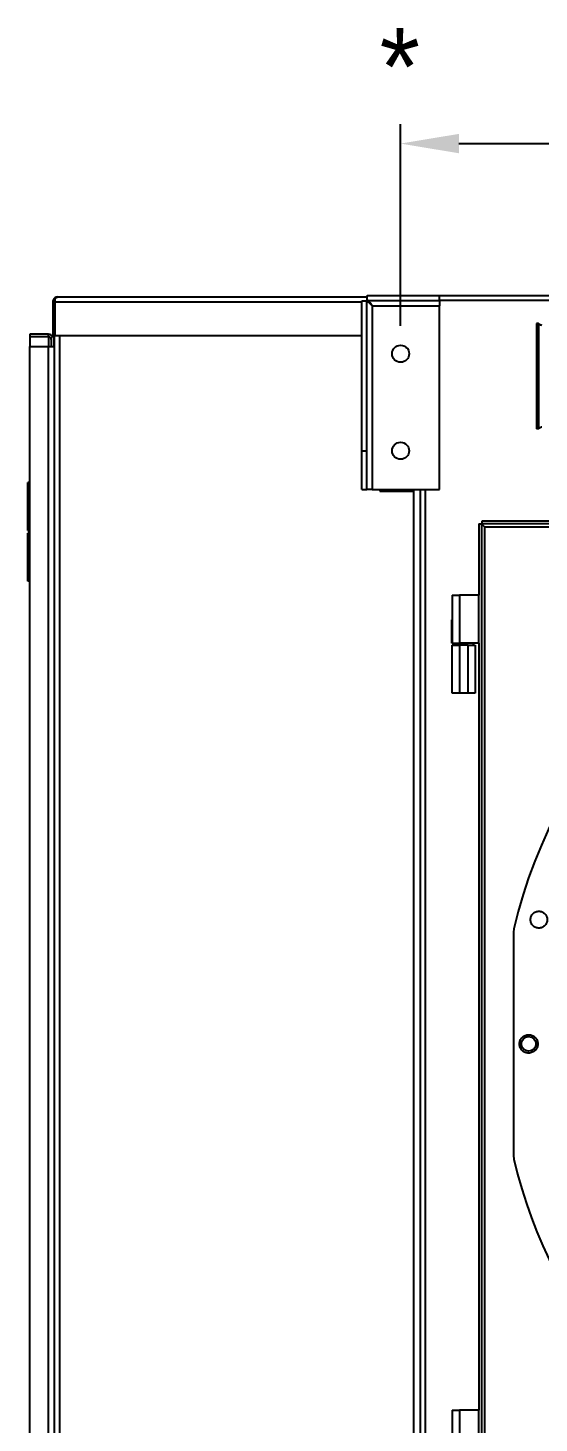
# Model space of a CAD drawing. Header units: inches. Extents: x 1229 to 1453, y -1023 to -720.
# Drawn here: x 1229.08 to 1242.24, y -875.03 to -839.09 of the extents above; entities that cross this region are included whole.
import ezdxf

# ---------------------------------------------------------------- set-up
doc = ezdxf.new("R2010")
doc.units = ezdxf.units.IN
doc.header["$MEASUREMENT"] = 0
doc.header["$PDSIZE"] = -1
doc.dimstyles.new('RAE Solutions', dxfattribs={"dimtxt": 2, "dimasz": 1.5, "dimexe": 0.5, "dimexo": 0.5, "dimgap": 0.5, "dimtad": 0, "dimtih": 1, "dimtoh": 1, "dimdec": 3, "dimrnd": 0.125, "dimzin": 1, "dimdsep": 46, "dimlunit": 5, "dimtxsty": 'Standard', "dimcen": 0.09, "dimadec": 0, "dimazin": 0, "dimtfac": 1, "dimtdec": 3, "dimtofl": 0, "dimtmove": 0, "dimatfit": 3, "dimfxl": 1, "dimtolj": 1, "dimtzin": 1, "dimarcsym": 0})

# ---------------------------------------------------------------- blocks, each defined once
blk = doc.blocks.new('*D270')
at = {"color": 0, "lineweight": -2, "transparency": 16777216}
for p, q in [((1238.674, -846.764), (1238.674, -841.57)), ((1269.736, -846.764), (1269.736, -841.57)), ((1240.174, -842.07), (1252.372, -842.07)), ((1268.236, -842.07), (1256.038, -842.07))]:
    blk.add_line(p, q, dxfattribs=at)
at = {"color": 0, "transparency": 16777216}
for points in [[(1240.174, -841.82), (1240.174, -842.32), (1238.674, -842.07)], [(1268.236, -841.82), (1268.236, -842.32), (1269.736, -842.07)]]:
    blk.add_solid(points, dxfattribs=at)
at = {"layer": 'Defpoints', "color": 0, "transparency": 16777216}
for p in [(1269.736, -842.07), (1238.674, -847.264), (1269.736, -847.264)]:
    blk.add_point(p, dxfattribs=at)
at = {"color": 0, "transparency": 16777216, "insert": (1254.205, -842.07), "char_height": 2, "attachment_point": 5}
blk.add_mtext('\\A1;31', dxfattribs=at)

msp = doc.modelspace()

# ---------------------------------------------------------------- linework, layer by layer
at = {"color": 18, "linetype": 'Continuous', "lineweight": 25, "true_color": 0x000000}
for p, q in [((1237.8109, -846.1125), (1237.8109, -845.9825)), ((1237.8109, -845.9825), (1239.6739, -845.9825)), ((1237.8109, -846.1125), (1237.8109, -845.9825)), ((1237.8109, -845.9825), (1239.6739, -845.9825)), ((1239.6739, -846.1125), (1239.6739, -845.9825)), ((1239.6739, -846.1125), (1239.6739, -845.9825)), ((1239.6739, -845.9825), (1328.6739, -845.9825)), ((1229.7171, -846.1526), (1229.7671, -846.1526)), ((1229.7171, -846.1526), (1229.7171, -847.0196)), ((1229.7171, -846.1526), (1229.7671, -846.1526)), ((1229.7171, -846.1526), (1229.7171, -847.0196)), ((1229.7671, -846.1526), (1229.7671, -847.0196)), ((1229.7671, -846.1526), (1229.7742, -846.1526)), ((1229.7671, -846.1526), (1229.7671, -847.0196)), ((1229.7671, -846.1526), (1229.7742, -846.1526)), ((1229.7742, -846.1526), (1229.7742, -847.0196)), ((1237.6739, -846.1526), (1229.7742, -846.1526)), ((1229.7742, -846.1526), (1229.7742, -847.0196)), ((1237.6739, -846.1526), (1229.7742, -846.1526)), ((1229.8501, -846.0196), (1237.8109, -846.0196)), ((1229.8501, -846.0196), (1237.8109, -846.0196)), ((1237.6739, -846.1196), (1237.8039, -846.1196)), ((1237.6739, -849.9825), (1237.6739, -846.1196)), ((1237.6739, -846.1196), (1237.8039, -846.1196)), ((1237.6739, -849.9825), (1237.6739, -846.1196)), ((1237.8039, -849.9825), (1237.8039, -846.1196)), ((1237.8039, -849.9825), (1237.8039, -846.1196)), ((1237.8109, -846.1125), (1239.6739, -846.1125)), ((1237.8109, -846.1125), (1239.6739, -846.1125)), ((1237.875, -846.1526), (1237.8415, -846.1526)), ((1237.875, -846.1526), (1237.8415, -846.1526)), ((1237.9379, -846.2465), (1237.9379, -850.9825)), ((1237.9379, -846.2465), (1239.6739, -846.2465)), ((1237.9379, -846.2465), (1237.9379, -850.9825)), ((1237.9379, -846.2465), (1239.6739, -846.2465)), ((1239.6739, -846.1125), (1239.6739, -846.2465)), ((1239.6739, -846.1125), (1239.6739, -846.2465)), ((1328.6739, -846.1155), (1239.6739, -846.1155)), ((1239.6739, -850.9825), (1239.6739, -846.2465)), ((1239.6739, -850.9825), (1239.6739, -846.2465)), ((1242.1739, -846.7017), (1242.1739, -849.421)), ((1242.2239, -846.7017), (1242.1739, -846.7017)), ((1242.2239, -846.7017), (1242.2239, -849.421)), ((1229.1261, -846.9826), (1229.1261, -847.0456)), ((1229.6051, -846.9826), (1229.1261, -846.9826)), ((1229.1261, -846.9826), (1229.1261, -847.0456)), ((1229.6051, -846.9826), (1229.1261, -846.9826)), ((1229.6051, -847.0456), (1229.1261, -847.0456)), ((1229.1261, -847.0456), (1229.1261, -847.2956)), ((1229.6051, -847.0456), (1229.1261, -847.0456)), ((1229.1261, -847.0456), (1229.1261, -847.2956)), ((1229.6051, -847.0456), (1229.6051, -846.9826)), ((1229.6051, -847.0456), (1229.6051, -846.9826)), ((1229.6051, -847.0456), (1229.6051, -847.2956)), ((1229.6051, -847.0456), (1229.6051, -847.2956)), ((1229.6881, -847.2956), (1229.6881, -847.0456)), ((1229.7252, -847.0456), (1229.6881, -847.0456)), ((1229.6881, -847.2956), (1229.6881, -847.0456)), ((1229.7252, -847.0456), (1229.6881, -847.0456)), ((1229.7171, -847.0196), (1229.7671, -847.0196)), ((1229.7171, -847.0196), (1229.7671, -847.0196)), ((1229.7511, -847.0456), (1229.7252, -847.0456)), ((1229.7511, -847.0456), (1229.7252, -847.0456)), ((1229.7511, -847.2956), (1229.7511, -847.0456)), ((1229.7511, -847.2956), (1229.7511, -847.0456)), ((1229.7671, -884.4265), (1229.7671, -847.0196)), ((1229.7671, -884.4265), (1229.7671, -847.0196)), ((1237.6739, -847.0196), (1229.7742, -847.0196)), ((1237.6739, -847.0196), (1229.7742, -847.0196)), ((1229.9001, -884.4265), (1229.9001, -847.0196)), ((1229.9001, -884.4265), (1229.9001, -847.0196)), ((1229.1261, -883.5456), (1229.1261, -847.2956)), ((1229.1261, -847.2956), (1229.6051, -847.2956)), ((1229.1261, -883.5456), (1229.1261, -847.2956)), ((1229.1261, -847.2956), (1229.6051, -847.2956)), ((1229.6051, -883.5456), (1229.6051, -847.2956)), ((1229.6051, -847.2956), (1229.7252, -847.2956)), ((1229.6051, -883.5456), (1229.6051, -847.2956)), ((1229.6051, -847.2956), (1229.7252, -847.2956)), ((1229.7511, -847.2956), (1229.7252, -847.2956)), ((1229.7511, -847.2956), (1229.7252, -847.2956)), ((1229.7511, -847.2956), (1229.7511, -883.5456)), ((1229.7511, -847.2956), (1229.7511, -883.5456)), ((1242.2239, -849.421), (1242.1739, -849.421)), ((1237.6739, -849.9825), (1237.8039, -849.9825)), ((1237.6739, -850.9825), (1237.6739, -849.9825)), ((1237.6739, -849.9825), (1237.8039, -849.9825)), ((1237.6739, -850.9825), (1237.6739, -849.9825)), ((1237.8039, -850.9825), (1237.8039, -849.9825)), ((1237.8039, -850.9825), (1237.8039, -849.9825)), ((1229.0791, -852.0406), (1229.0791, -850.8006)), ((1229.1261, -850.8006), (1229.0791, -850.8006)), ((1229.0791, -852.0406), (1229.0791, -850.8006)), ((1229.1261, -850.8006), (1229.0791, -850.8006)), ((1237.6739, -850.9825), (1237.8039, -850.9825)), ((1237.6739, -850.9825), (1237.8039, -850.9825)), ((1237.9379, -850.9825), (1237.8039, -850.9825)), ((1237.9379, -850.9825), (1237.8039, -850.9825)), ((1237.9379, -850.9825), (1239.6739, -850.9825)), ((1237.9379, -850.9825), (1239.6739, -850.9825)), ((1238.1421, -850.9825), (1238.1421, -851.0276)), ((1238.1421, -850.9825), (1238.1421, -851.0276)), ((1238.1739, -851.0276), (1238.1739, -850.9825)), ((1238.1739, -851.0276), (1238.1739, -850.9825)), ((1239.0171, -851.0276), (1239.0171, -850.9825)), ((1239.0171, -851.0276), (1239.0171, -850.9825)), ((1239.1739, -850.9825), (1239.1739, -884.4265)), ((1239.1739, -850.9825), (1239.1739, -884.4265)), ((1239.3069, -850.9825), (1239.3069, -884.4265)), ((1239.3069, -850.9825), (1239.3069, -884.4265)), ((1238.1421, -851.0276), (1239.0171, -851.0276)), ((1238.1421, -851.0276), (1239.0171, -851.0276)), ((1239.0171, -884.4265), (1239.0171, -851.0276)), ((1239.0171, -884.4265), (1239.0171, -851.0276)), ((1229.1261, -852.0406), (1229.0791, -852.0406)), ((1229.1261, -852.0406), (1229.0791, -852.0406)), ((1229.0949, -852.0406), (1229.0949, -852.1031)), ((1229.0949, -852.0406), (1229.0949, -852.1031)), ((1240.6906, -851.8687), (1240.6906, -853.6997)), ((1240.6906, -851.8687), (1240.7536, -851.8687)), ((1240.7536, -851.8687), (1240.7536, -879.2706)), ((1240.7607, -851.7987), (1240.7607, -851.8617)), ((1267.7665, -851.7987), (1240.7607, -851.7987)), ((1267.7665, -851.8617), (1240.7607, -851.8617)), ((1240.8366, -851.9447), (1240.8366, -879.1947)), ((1240.8366, -851.9447), (1267.6906, -851.9447)), ((1229.0796, -853.3431), (1229.0796, -852.1031)), ((1229.1261, -852.1031), (1229.0796, -852.1031)), ((1229.0796, -853.3431), (1229.0796, -852.1031)), ((1229.1261, -852.1031), (1229.0796, -852.1031)), ((1229.7511, -852.1031), (1229.7671, -852.1031)), ((1229.7511, -852.1031), (1229.7671, -852.1031)), ((1229.1261, -853.3431), (1229.0796, -853.3431)), ((1229.1261, -853.3431), (1229.0796, -853.3431)), ((1229.7511, -853.3431), (1229.7671, -853.3431)), ((1229.7511, -853.3431), (1229.7671, -853.3431)), ((1240.0031, -853.6997), (1240.0031, -854.3343)), ((1240.0031, -853.6997), (1240.1906, -853.6997)), ((1240.1906, -853.6997), (1240.1906, -854.9397)), ((1240.6906, -853.6997), (1240.1906, -853.6997)), ((1240.6906, -854.9397), (1240.6906, -853.6997)), ((1239.9931, -854.9397), (1239.9931, -854.3343)), ((1239.9931, -854.3343), (1240.0031, -854.3343)), ((1240.0031, -854.3343), (1240.0031, -854.9397)), ((1239.9931, -854.9397), (1240.0031, -854.9397)), ((1240.0031, -854.9397), (1240.1906, -854.9397)), ((1240.0496, -854.9397), (1240.0496, -854.9897)), ((1240.6906, -854.9397), (1240.1906, -854.9397)), ((1240.5496, -854.9897), (1240.5496, -854.9397)), ((1240.6906, -854.9397), (1240.6906, -874.6997)), ((1240.0026, -856.2297), (1240.0026, -854.9897)), ((1240.0026, -854.9897), (1240.1901, -854.9897)), ((1240.1901, -854.9897), (1240.1901, -856.2297)), ((1240.4091, -854.9897), (1240.1901, -854.9897)), ((1240.4091, -856.2297), (1240.4091, -854.9897)), ((1240.4091, -854.9897), (1240.5966, -854.9897)), ((1240.5966, -854.9897), (1240.5966, -856.2297)), ((1240.1901, -856.2297), (1240.0026, -856.2297)), ((1240.4091, -856.2297), (1240.1901, -856.2297)), ((1240.5966, -856.2297), (1240.4091, -856.2297)), ((1241.5754, -862.3832), (1241.5753, -865.2608)), ((1241.5859, -862.2929), (1241.5754, -862.3832)), ((1241.5753, -865.2608), (1241.5754, -868.1384)), ((1241.5754, -868.1384), (1241.5859, -868.2287)), ((1240.0031, -874.6997), (1240.0031, -875.3343)), ((1240.0031, -874.6997), (1240.1906, -874.6997)), ((1240.6906, -874.6997), (1240.1906, -874.6997)), ((1240.1906, -874.6997), (1240.1906, -875.9397)), ((1240.6906, -875.9397), (1240.6906, -874.6997))]:
    msp.add_line(p, q, dxfattribs=at)
for centre, radius in [((1238.6739, -847.4825), 0.2188), ((1238.6739, -847.4825), 0.2188), ((1238.6739, -849.9825), 0.2188), ((1238.6739, -849.9825), 0.2188), ((1241.9691, -865.2608), 0.1875)]:
    msp.add_circle(centre, radius, dxfattribs=at)
for centre, radius, start, end in [((1229.6051, -847.1286), 0.146, 34.64522, 90), ((1229.6051, -847.1286), 0.146, 34.64522, 90), ((1229.6051, -847.1286), 0.083, 0, 90), ((1229.6051, -847.1286), 0.083, 0, 90), ((1254.1739, -865.2608), 12.9331, 103.26667, 166.73333), ((1254.1739, -865.2608), 12.9331, 193.26667, 248.51312)]:
    msp.add_arc(centre, radius, start, end, dxfattribs=at)
for points, knots in [([(1229.8501, -846.0196), (1229.8355, -846.021), (1229.8037, -846.0241), (1229.7631, -846.0483), (1229.7331, -846.0849), (1229.719, -846.1205), (1229.7176, -846.1438), (1229.7171, -846.1526)], [0, 0, 0, 0, 0.2277354, 0.4961981, 0.6891981, 0.8824378, 1, 1, 1, 1]), ([(1229.8501, -846.0196), (1229.8355, -846.021), (1229.8037, -846.0241), (1229.7631, -846.0483), (1229.7331, -846.0849), (1229.719, -846.1205), (1229.7176, -846.1438), (1229.7171, -846.1526)], [0, 0, 0, 0, 0.2277354, 0.4961981, 0.6891981, 0.8824378, 1, 1, 1, 1]), ([(1229.7778, -846.112), (1229.7777, -846.1122), (1229.7727, -846.1187), (1229.7684, -846.1334), (1229.7674, -846.1475), (1229.7671, -846.1526)], [0, 0, 0, 0, 0.01734506, 0.63845093, 1, 1, 1, 1]), ([(1229.7778, -846.112), (1229.7777, -846.1122), (1229.7727, -846.1187), (1229.7684, -846.1334), (1229.7674, -846.1475), (1229.7671, -846.1526)], [0, 0, 0, 0, 0.01734506, 0.63845093, 1, 1, 1, 1]), ([(1229.7742, -846.1526), (1229.7747, -846.1421), (1229.7756, -846.1215), (1229.7805, -846.0932), (1229.7878, -846.0691), (1229.7999, -846.0465), (1229.821, -846.025), (1229.8394, -846.0216), (1229.8501, -846.0196)], [0, 0, 0, 0, 0.1398597, 0.2740293, 0.4037366, 0.5303409, 0.7251826, 1, 1, 1, 1]), ([(1229.7742, -846.1526), (1229.7747, -846.1421), (1229.7756, -846.1215), (1229.7805, -846.0932), (1229.7878, -846.0691), (1229.7999, -846.0465), (1229.821, -846.025), (1229.8394, -846.0216), (1229.8501, -846.0196)], [0, 0, 0, 0, 0.1398597, 0.2740293, 0.4037366, 0.5303409, 0.7251826, 1, 1, 1, 1]), ([(1237.8039, -846.1196), (1237.8049, -846.1207), (1237.8071, -846.1228), (1237.8231, -846.1359), (1237.8494, -846.1593), (1237.8881, -846.1979), (1237.9206, -846.2296), (1237.9379, -846.2465)], [0, 0, 0, 0, 0.1511523, 0.3020004, 0.4605084, 0.711982, 1, 1, 1, 1]), ([(1237.8039, -846.1196), (1237.8049, -846.1207), (1237.8071, -846.1228), (1237.8231, -846.1359), (1237.8494, -846.1593), (1237.8881, -846.1979), (1237.9206, -846.2296), (1237.9379, -846.2465)], [0, 0, 0, 0, 0.1511523, 0.3020004, 0.4605084, 0.711982, 1, 1, 1, 1]), ([(1237.9379, -846.2465), (1237.9273, -846.229), (1237.9061, -846.1939), (1237.8744, -846.1496), (1237.8427, -846.1186), (1237.8215, -846.1146), (1237.8109, -846.1125)], [0, 0, 0, 0, 0.2499997, 0.4999982, 0.7500043, 1, 1, 1, 1]), ([(1237.9379, -846.2465), (1237.9273, -846.229), (1237.9061, -846.1939), (1237.8744, -846.1496), (1237.8427, -846.1186), (1237.8215, -846.1146), (1237.8109, -846.1125)], [0, 0, 0, 0, 0.2499997, 0.4999982, 0.7500043, 1, 1, 1, 1]), ([(1242.3069, -846.7569), (1242.2967, -846.7526), (1242.2764, -846.744), (1242.25, -846.7311), (1242.2313, -846.7183), (1242.2244, -846.7084), (1242.2239, -846.7029), (1242.2239, -846.7017)], [0, 0, 0, 0, 0.23320412, 0.4664972, 0.69976316, 0.93304216, 1, 1, 1, 1]), ([(1242.2239, -849.421), (1242.2249, -849.4167), (1242.2271, -849.4082), (1242.2439, -849.3953), (1242.2683, -849.3824), (1242.291, -849.3726), (1242.304, -849.3671), (1242.3069, -849.3659)], [0, 0, 0, 0, 0.2332183, 0.4664938, 0.6997772, 0.933042, 1, 1, 1, 1]), ([(1240.7536, -851.8687), (1240.7543, -851.8694), (1240.7557, -851.8706), (1240.7662, -851.8781), (1240.7833, -851.8925), (1240.8069, -851.9159), (1240.8265, -851.9349), (1240.8366, -851.9447)], [0, 0, 0, 0, 0.1567995, 0.3135461, 0.473121, 0.7271244, 1, 1, 1, 1]), ([(1240.8366, -851.9447), (1240.825, -851.9325), (1240.806, -851.9126), (1240.7845, -851.8915), (1240.774, -851.8786), (1240.768, -851.8699), (1240.7633, -851.8631), (1240.7616, -851.8622), (1240.7607, -851.8617)], [0, 0, 0, 0, 0.3258909, 0.5325934, 0.6334628, 0.7438532, 0.8655836, 1, 1, 1, 1]), ([(1242.0163, -862.0612), (1242.0196, -862.0327), (1242.0262, -861.9758), (1242.0768, -861.9034), (1242.149, -861.8554), (1242.2346, -861.839), (1242.3196, -861.8567), (1242.3904, -861.9051), (1242.4398, -861.9767), (1242.4462, -862.033), (1242.4494, -862.0612)], [0, 0, 0, 0, 0.1256216, 0.2512458, 0.3768842, 0.5025376, 0.6279107, 0.7518741, 0.8754934, 1, 1, 1, 1]), ([(1242.4494, -862.0612), (1242.4462, -862.0895), (1242.4397, -862.146), (1242.39, -862.2178), (1242.3191, -862.2659), (1242.2344, -862.2834), (1242.149, -862.2671), (1242.0768, -862.219), (1242.0262, -862.1467), (1242.0196, -862.0897), (1242.0163, -862.0612)], [0, 0, 0, 0, 0.124776, 0.249268, 0.3731863, 0.4974523, 0.6229635, 0.7486567, 0.8743359, 1, 1, 1, 1]), ([(1241.7329, -865.2608), (1241.7365, -865.2297), (1241.7437, -865.1675), (1241.7989, -865.0886), (1241.8777, -865.0362), (1241.971, -865.0184), (1242.0635, -865.0376), (1242.1407, -865.0902), (1242.1947, -865.1683), (1242.2018, -865.2299), (1242.2054, -865.2608)], [0, 0, 0, 0, 0.1256859, 0.2513812, 0.3770978, 0.5028098, 0.627506, 0.7510932, 0.8750861, 1, 1, 1, 1]), ([(1242.2054, -865.2608), (1242.2018, -865.2917), (1242.1948, -865.3532), (1242.1407, -865.4314), (1242.0635, -865.484), (1241.971, -865.5032), (1241.8777, -865.4854), (1241.7989, -865.433), (1241.7437, -865.3541), (1241.7365, -865.2919), (1241.7329, -865.2608)], [0, 0, 0, 0, 0.1248129, 0.2487723, 0.3724186, 0.4972333, 0.6229421, 0.7486449, 0.8743277, 1, 1, 1, 1])]:
    msp.add_open_spline(points, degree=3, knots=knots, dxfattribs=at)

# ---------------------------------------------------------------- texts
at = {"color": 18, "true_color": 0x000000, "insert": (1238.6525, -840.0902), "char_height": 2, "attachment_point": 5}
msp.add_mtext('\\A1;*', dxfattribs=at)

# ---------------------------------------------------------------- dimensions: what is measured, and where the dimension line sits
at = {"color": 18, "true_color": 0x000000}
dim = msp.add_linear_dim(base=(1269.736354293, -842.0697140617), p1=(1238.673854293, -847.2637972179), p2=(1269.736354293, -847.2637971909), dimstyle='RAE Solutions', dxfattribs=at)
dim.commit()
dim.dimension.update_dxf_attribs({"geometry": '*D270', "text_midpoint": (1254.205104293, -842.0697140617)})

doc.saveas('drawing.dxf')
